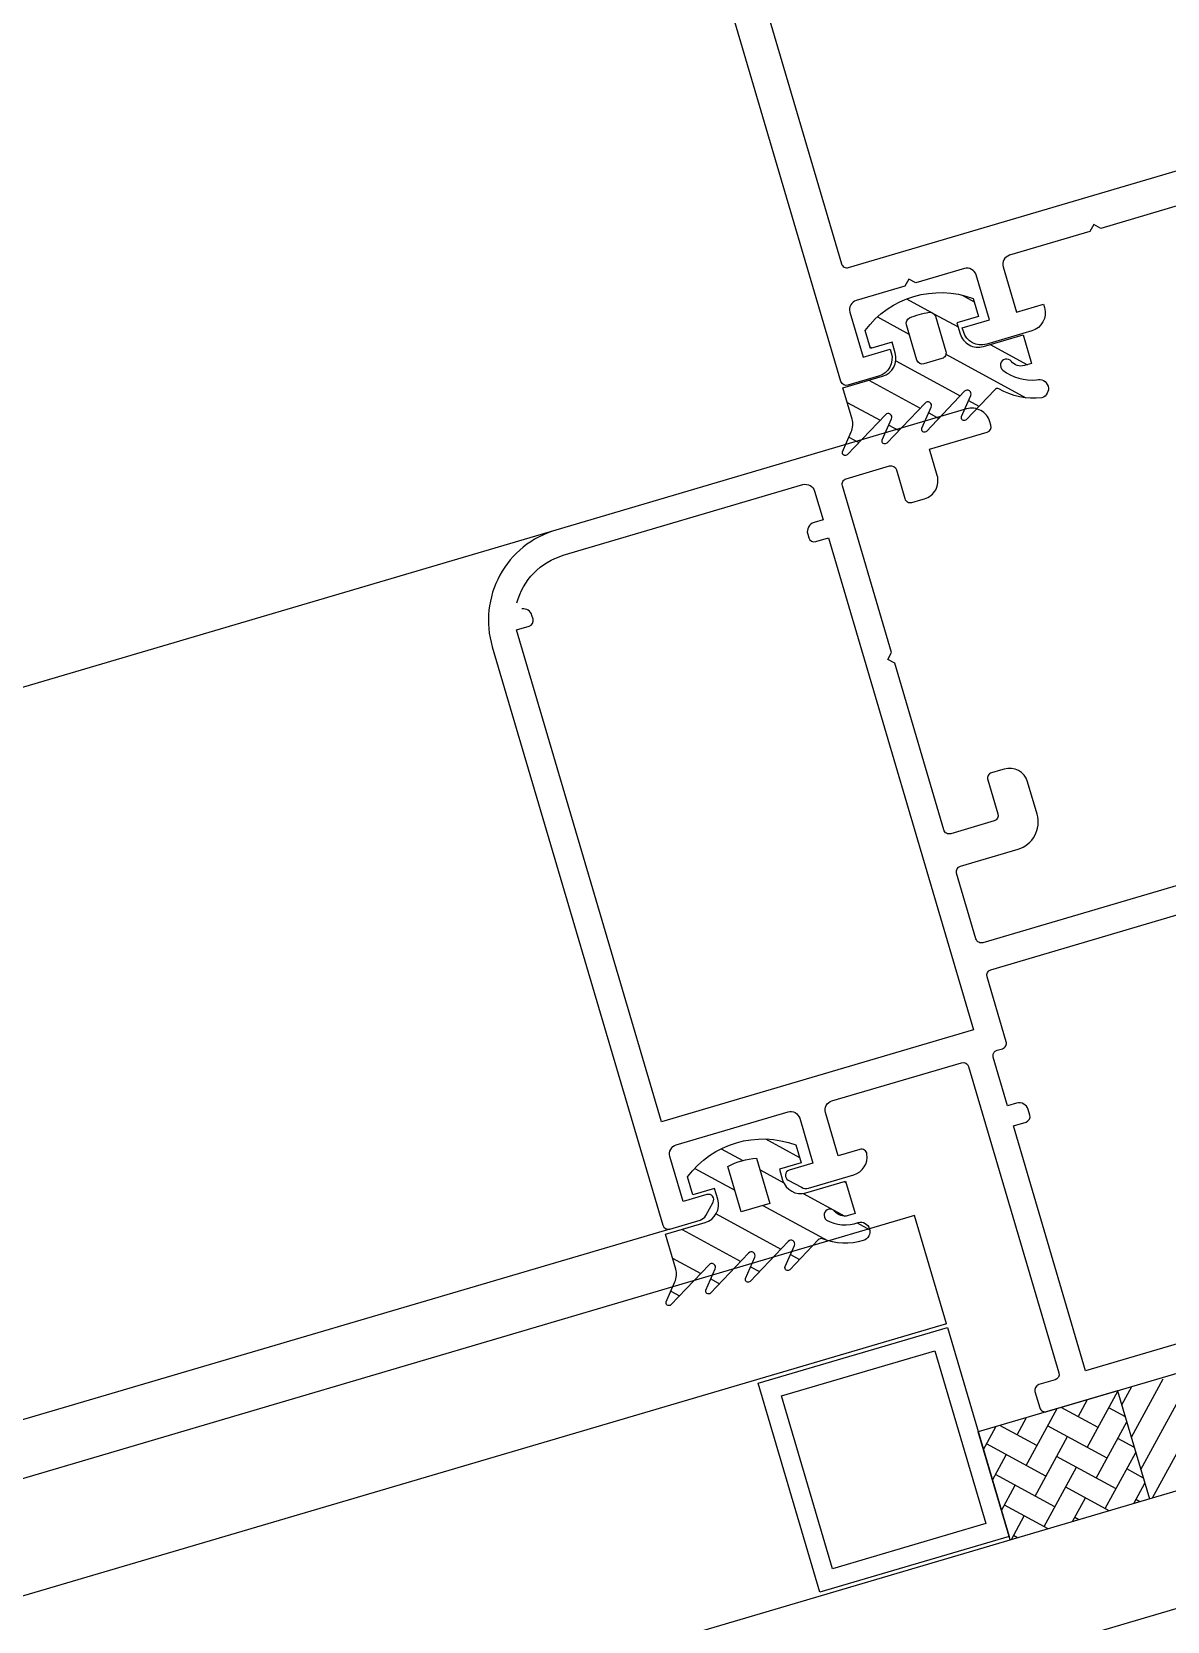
# Model space of a CAD drawing. Header units: millimetres. Extents: x 62878 to 70819, y -67946 to -61850.
# Drawn here: x 64890.34 to 64896.39, y -66944.26 to -66935.8 of the extents above; entities that cross this region are included whole.
import ezdxf

# ---------------------------------------------------------------- set-up
doc = ezdxf.new("R2010")
doc.units = ezdxf.units.MM
doc.layers.add('DOGRAMA', color=171, linetype='Continuous', lineweight=0)
pattern_1 = [(151.4266584183394, (64808.44365039775, -66954.79814295085), (0.07592747398675175, 0.1394151397588941), [])]

msp = doc.modelspace()

# ---------------------------------------------------------------- hatches: boundary and pattern name
at = {"layer": 'DOGRAMA', "lineweight": -2}
h = msp.add_hatch(dxfattribs=at)
h.set_pattern_fill('ANSI31', color=256, scale=0.05, angle=343.5057849383394, style=0)
h.set_pattern_definition(pattern_1)
edge = h.paths.add_edge_path()
edge.add_arc((64894.61301936238, -66937.89100227019), 0.09999999999057088, 336.4266584189655, 376.4266584196107)
edge.add_line((64894.70893761275, -66937.86272349287), (64894.65999327567, -66937.69671012092))
edge.add_line((64894.65999327567, -66937.69671012092), (64894.87101342648, -66937.63449681082))
edge.add_arc((64894.84273464914, -66937.53857856046), 0.09999999999728704, 286.4266584327856, 376.4266584367842)
edge.add_line((64894.93865289949, -66937.51029978311), (64894.92168563313, -66937.45274883293))
edge.add_line((64894.92168563313, -66937.45274883293), (64894.80658373271, -66937.48668336567))
edge.add_line((64894.80658373271, -66937.48668336567), (64894.77830495539, -66937.39076511534))
edge.add_arc((64895.17917481576, -66937.68960178482), 0.4999999999730722, 69.55676077474669, 143.2965560681286, ccw=False)
edge.add_line((64895.35381445757, -66937.22109245142), (64895.38209323488, -66937.3170107018))
edge.add_line((64895.38209323488, -66937.3170107018), (64895.26699133443, -66937.35094523458))
edge.add_line((64895.26699133443, -66937.35094523458), (64895.28395860083, -66937.40849618478))
edge.add_arc((64895.37987685121, -66937.38021740748), 0.1000000000009572, 196.4266584104345, 286.4266584104345)
edge.add_line((64895.40815562851, -66937.47613565785), (64895.61917577929, -66937.41392234775))
edge.add_line((64895.61917577929, -66937.41392234775), (64895.66427336096, -66937.5668879826))
edge.add_line((64895.66427336096, -66937.5668879826), (64895.62640541653, -66937.57805227263))
edge.add_arc((64895.60802421127, -66937.51570540988), 0.06500000000884405, 218.0173229066831, 286.42665842367677, ccw=False)
edge.add_arc((64895.53106207679, -66937.57587230053), 0.03268943071333461, 38.01732288476971, 231.8569375291138)
edge.add_arc((64895.66267194982, -66937.41258367065), 0.2424115900473952, 231.2291917885977, 276.7359641962373)
edge.add_arc((64895.70397940798, -66937.70166508021), 0.05002797726701953, -72.6011829472605, 104.91205335789289, ccw=False)
edge.add_arc((64895.67634814441, -66937.3800704808), 0.3717812401458659, 239.926637495176, 276.57815798480925, ccw=False)
edge.add_arc((64895.48256655653, -66937.72035323101), 0.01999999999388201, 68.04099558772079, 136.4266584981298)
edge.add_line((64895.46807670357, -66937.70656758046), (64895.31640812678, -66937.86598373296))
edge.add_arc((64895.30554073711, -66937.85564449504), 0.0149999999686159, 156.4266583392621, 316.426658318974, ccw=False)
edge.add_line((64895.29179250359, -66937.84964565563), (64895.34103242518, -66937.73679683641))
edge.add_arc((64895.32270144711, -66937.72879838388), 0.01999999999910828, 336.4266584020146, 496.4266584391922)
edge.add_line((64895.30821159417, -66937.71501273332), (64895.10538797602, -66937.92819704305))
edge.add_arc((64895.09452058632, -66937.91785780512), 0.01499999999497279, 156.4266583948356, 316.42665841475707, ccw=False)
edge.add_line((64895.08077235276, -66937.91185896572), (64895.13001227438, -66937.7990101465))
edge.add_arc((64895.11168129633, -66937.79101169397), 0.01999999997328232, 336.4266584152158, 496.42665844066)
edge.add_line((64895.0971914434, -66937.77722604343), (64894.89436782523, -66937.99041035314))
edge.add_arc((64894.88350043551, -66937.98007111522), 0.01500000000551554, 156.426658456896, 316.42665845307033, ccw=False)
edge.add_line((64894.86975220195, -66937.97407227583), (64894.9189921236, -66937.86122345661))
edge.add_arc((64894.90066114552, -66937.85322500407), 0.02000000000577705, 336.4266584103506, 496.4266583946219)
edge.add_line((64894.88617129258, -66937.8394393535), (64894.68334767444, -66938.05262366324))
edge.add_arc((64894.67248028471, -66938.04228442532), 0.0150000000160583, 156.4266584791253, 316.4266584913836, ccw=False)
edge.add_line((64894.65873205113, -66938.03628558593), (64894.70467425274, -66937.93099453284))
edge = h.paths.add_edge_path(flags=16)
edge.add_line((64895.15223770589, -66937.31533664871), (64895.20783549456, -66937.50391773737))
edge.add_arc((64895.17906001947, -66937.51240137058), 0.02999999999167886, -73.57334155645037, 16.4266584529488, ccw=False)
edge.add_line((64895.18754365267, -66937.54117684567), (64895.09162540233, -66937.569455623))
edge.add_arc((64895.08314176912, -66937.54068014788), 0.03000000001261577, 196.4266584411599, 286.4266584411599, ccw=False)
edge.add_line((64895.054366294, -66937.54916378109), (64894.99876850534, -66937.3605826924))
edge.add_arc((64895.02754398042, -66937.35209905922), 0.02999999996949071, 114.1930925770879, 196.4266584074927, ccw=False)
edge.add_arc((64895.17917481571, -66937.68960178486), 0.4000000000128597, 98.66022425015461, 114.1930925862685, ccw=False)
edge.add_arc((64895.12346223081, -66937.3238202819), 0.0299999999809151, 16.426658434150397, 98.66022427212539, ccw=False)
h = msp.add_hatch(dxfattribs=at)
h.set_pattern_fill('ANSI31', color=256, scale=0.05, angle=343.5057849383394, style=0)
h.set_pattern_definition(pattern_1)
edge = h.paths.add_edge_path(flags=16)
edge.add_arc((64894.23455311002, -66942.19451857424), 0.40000000007529, 94.88969939377631, 117.9636174594043, ccw=False)
edge.add_line((64894.20045799029, -66941.79597431964), (64894.27169742201, -66942.03761000182))
edge.add_line((64894.27169742201, -66942.03761000182), (64894.11822822141, -66942.08285604553))
edge.add_line((64894.11822822141, -66942.08285604553), (64894.04698878968, -66941.84122036338))
edge = h.paths.add_edge_path()
edge.add_arc((64894.23455310995, -66942.19451857416), 0.4999999999963002, 69.55676077513039, 143.2965560659531, ccw=False)
edge.add_line((64894.40919275177, -66941.72600924074), (64894.43747152909, -66941.82192749112))
edge.add_line((64894.43747152909, -66941.82192749112), (64894.32236962867, -66941.8558620239))
edge.add_line((64894.32236962867, -66941.8558620239), (64894.33933689505, -66941.91341297411))
edge.add_arc((64894.43525514542, -66941.88513419681), 0.1000000000009572, 196.4266584104345, 286.4266584064359)
edge.add_line((64894.46353392272, -66941.98105244718), (64894.67455407352, -66941.91883913706))
edge.add_line((64894.67455407352, -66941.91883913706), (64894.72545587271, -66942.09149198773))
edge.add_line((64894.72545587271, -66942.09149198773), (64894.6875879283, -66942.10265627778))
edge.add_arc((64894.66920672303, -66942.04030941504), 0.0650000000109016, 218.017322902733, 286.42665842982854, ccw=False)
edge.add_arc((64894.59224458855, -66942.1004763057), 0.03268943071656494, 38.01732291271809, 231.856937559203)
edge.add_arc((64894.67014302313, -66941.95274137746), 0.1992591642491419, 240.5104368929746, 290.7763440529733)
edge.add_arc((64894.75369843031, -66942.18738629215), 0.05002797726514716, -72.6011829472605, 104.9120533498405, ccw=False)
edge.add_arc((64894.67214057429, -66941.92652131087), 0.3233450412336339, 248.0409955319175, 287.3673056863133, ccw=False)
edge.add_arc((64894.54374906828, -66942.24495723615), 0.0199999999723312, 68.04099551787903, 136.42665844066)
edge.add_line((64894.52925921535, -66942.2311715856), (64894.37759063859, -66942.39058773812))
edge.add_arc((64894.36672324888, -66942.38024850018), 0.01500000000500317, 156.4266584059503, 316.42665837448675, ccw=False)
edge.add_line((64894.35297501532, -66942.37424966077), (64894.40221493699, -66942.26140084154))
edge.add_arc((64894.3838839589, -66942.25340238905), 0.02000000000165567, 336.4266585416504, 496.4266584822945)
edge.add_line((64894.36939410593, -66942.23961673849), (64894.16657048779, -66942.45280104822))
edge.add_arc((64894.15570309808, -66942.44246181028), 0.01500000001027455, 156.426658456896, 316.4266583936433, ccw=False)
edge.add_line((64894.14195486451, -66942.43646297089), (64894.19119478614, -66942.32361415167))
edge.add_arc((64894.17286380805, -66942.31561569915), 0.02000000001329495, 336.426658465232, 496.4266584377243)
edge.add_line((64894.15837395509, -66942.30183004857), (64893.95555033698, -66942.5150143583))
edge.add_arc((64893.94468294727, -66942.50467512038), 0.01500000000024417, 156.4266583948356, 316.4266584339137, ccw=False)
edge.add_line((64893.93093471372, -66942.49867628097), (64893.98017463534, -66942.38582746177))
edge.add_arc((64893.96184365729, -66942.37782900923), 0.01999999998577074, 336.4266583853426, 496.4266584104572)
edge.add_line((64893.94735380435, -66942.36404335867), (64893.74453018617, -66942.57722766841))
edge.add_arc((64893.73366279647, -66942.56688843048), 0.01499999999973179, 156.4266583837209, 316.4266583553301, ccw=False)
edge.add_line((64893.71991456292, -66942.56088959107), (64893.7658567645, -66942.455598538))
edge.add_arc((64893.67420187417, -66942.41560627538), 0.09999999995892529, 336.4266584292476, 376.4266584278629)
edge.add_line((64893.77012012449, -66942.38732749806), (64893.7153715699, -66942.20162691025))
edge.add_line((64893.7153715699, -66942.20162691025), (64893.92639172068, -66942.13941360016))
edge.add_arc((64893.89811294333, -66942.0434953498), 0.0999999999993446, 286.4266584367842, 376.4266584367842)
edge.add_line((64893.99403119369, -66942.01521657246), (64893.97706392734, -66941.95766562226))
edge.add_line((64893.97706392734, -66941.95766562226), (64893.86196202691, -66941.99160015503))
edge.add_line((64893.86196202691, -66941.99160015503), (64893.83368324958, -66941.89568190466))
h = msp.add_hatch(dxfattribs=at)
h.set_pattern_fill('ANSI31', color=256, scale=0.03999999999999999, angle=343.5057849383394, style=0)
h.set_pattern_definition([(61.42665841833941, (64578.01594697466, -67022.7332198272), (-0.1115321118071152, 0.0607419791894054), [])])
h.paths.add_polyline_path([(64896.39575302158, -66942.98304326758, 0.4142135623420975), (64896.41435387667, -66942.94888908496), (64897.6636890877, -66942.58055801039, 0.1532309010706403), (64897.92928000195, -66943.12778873525), (64896.55764902171, -66943.5321752509)])
h.paths.add_polyline_path([(64896.12274113284, -66943.03486283674), (64896.36159883896, -66942.96444241249, 0.4142135623575963), (64896.39575302158, -66942.98304326758), (64896.55764902171, -66943.5321752509), (64896.29241379676, -66943.61037233888)])
h = msp.add_hatch(dxfattribs=at)
h.set_pattern_fill('AR-HBONE', color=256, scale=0.03, angle=343.5057849383394, style=0)
h.set_pattern_definition([(151.4266584183394, (64703.85748589421, -66962.37568434842), (-0.04799067648917721, 0.1627786686581293), [0.3599999999999987, -0.1199999999999997]), (61.42665841833941, (64703.75210122167, -66962.31829035233), (-0.04799067648917721, 0.1627786686581293), [0.36, -0.12])])
h.paths.add_polyline_path([(64895.62063035486, -66943.18289596729), (64895.38083472897, -66943.25359291052), (64895.55050739287, -66943.82910241275), (64896.29241379676, -66943.61037233888), (64896.12274113284, -66943.03486283674)])

# ---------------------------------------------------------------- linework, layer by layer
for p, q in [((64893.13168079455, -66938.45370680989), (64851.64276990564, -66950.6855361825)), ((64895.04148940117, -66942.10257390614), (64852.78523250929, -66954.5606334973)), ((64895.21116206503, -66942.67808340836), (64895.04148940117, -66942.10257390614)), ((64893.73849128951, -66942.17395962699), (64852.70039617737, -66954.27287874623)), ((64895.21116206503, -66942.67808340836), (64852.95490517321, -66955.1361429995)), ((64896.12274113282, -66943.03486283669), (64895.38083472897, -66943.25359291052)), ((64896.12274113282, -66943.03486283669), (64896.29241379676, -66943.61037233888)), ((64896.12274113282, -66943.03486283669), (64896.29241379676, -66943.61037233888)), ((64897.92928000195, -66943.12778873523), (64853.29425050104, -66956.2871620039)), ((64895.55050739287, -66943.82910241275), (64895.38083472897, -66943.25359291052)), ((64898.00303441549, -66943.73157701478), (64853.46392316496, -66956.86267150611))]:
    msp.add_line(p, q, dxfattribs=at)
at = {"layer": 'DOGRAMA', "lineweight": -2, "ltscale": 0.5}
msp.add_lwpolyline([(64896.97115462953, -66928.49131047814), (64896.8721789089, -66928.15559660186), (64896.34336577305, -66926.36192531999, 0.4142135623730953), (64896.30610666474, -66926.34163347809), (64891.91305079796, -66927.63680147928, 0.4142135623730951), (64891.89275895601, -66927.67406058758), (64892.42157209186, -66929.46773186944), (64892.52054781249, -66929.80344574573), (64894.65276762227, -66937.03568182337, 0.4142135623730951), (64894.6900267306, -66937.05597366526), (64899.08308259742, -66935.76080566409, 0.4142135623722071), (64899.10337443931, -66935.72354655579)], format="xyb", close=True, dxfattribs=at)
for points in [[(64896.45786521135, -66936.72243640193), (64896.03281214484, -66936.84775125046), (64895.99555303653, -66936.82745940854), (64895.97526119465, -66936.86471851685), (64895.54664183288, -66936.99108478645, 0.4142135623730951), (64895.5128220963, -66937.05318330029), (64895.58351903963, -66937.29297892621), (64895.72739641517, -66937.25056076024), (64895.73305217062, -66937.26974441033, -0.4142135623729619), (64895.6654126976, -66937.39394143799), (64895.42561707165, -66937.46463838128, -0.4142135623728953), (64895.301420044, -66937.39699890825), (64895.29576428852, -66937.37781525818), (64895.43964166407, -66937.3353970922), (64895.3689447208, -66937.09560146627, 0.4142135623730951), (64895.30684620696, -66937.06178172976), (64895.04786693095, -66937.13813442852), (64895.01060782265, -66937.1178425866), (64894.99031598072, -66937.15510169491), (64894.73133670474, -66937.23145439367, 0.4142135623730951), (64894.69751696822, -66937.29355290749), (64894.76821391151, -66937.53334853343), (64894.91209128708, -66937.49093036744), (64894.91774704253, -66937.51011401752, -0.4142135623728953), (64894.85010756947, -66937.63431104519), (64894.68704654385, -66937.68238496663, -0.4142135623729288), (64894.64978743558, -66937.66209312473), (64891.66920430621, -66927.5523095361, -0.4142135623729288)], [(64897.1513840332, -66940.1356360216), (64895.40567187652, -66940.6503097688, -0.4142135623730951), (64895.3684127682, -66940.6300179269), (64895.26519523096, -66940.27991631305, -0.4142135623730951), (64895.28548707291, -66940.24265720474), (64895.59242547407, -66940.15216511732, 0.4142135623730951), (64895.69388468361, -66939.96586957578), (64895.64298288448, -66939.79321672513, 0.4142135623730951), (64895.5187858568, -66939.72557725209), (64895.49960220673, -66939.73123300755), (64895.45164308153, -66939.7453723962, 0.4142135623730951), (64895.43135123961, -66939.78263150451), (64895.48508091651, -66939.96487618022, -0.4142135623730951), (64895.46478907461, -66940.00213528851), (64895.23458527373, -66940.07000435407, -0.4142135623730951), (64895.19732616543, -66940.04971251216), (64894.93574747521, -66939.16246869628), (64894.89848836693, -66939.14217685435), (64894.91878020883, -66939.10491774604), (64894.65720151863, -66938.21767393018, -0.4142135623730951), (64894.67749336056, -66938.18041482187), (64894.90769716142, -66938.11254575629, -0.4142135623730951), (64894.94495626975, -66938.13283759821), (64894.99020231347, -66938.28630679881, 0.4142135623730951), (64895.02746142176, -66938.30659864073), (64895.07542054695, -66938.29245925206), (64895.09460419702, -66938.28680349661, 0.4142135623730951), (64895.16224367006, -66938.1626064689), (64895.12123944295, -66938.02352500586), (64895.42817784413, -66937.93303291844, 0.4142135623730951), (64895.44846968605, -66937.89577381015), (64895.4428139306, -66937.87659016007, 0.4142135623730951), (64895.31861690287, -66937.80895068705), (64893.13168079455, -66938.45370680989, 0.4142135623730951), (64892.7934834293, -66939.0746919483), (64893.7012321812, -66942.15366778507, 0.4142135623730951), (64893.73849128951, -66942.17395962699), (64893.90087129553, -66942.12608648486, 0.1991096956269791), (64893.93063555617, -66942.1020379134), (64893.96923740345, -66942.0311586697, 0.6680969080520953), (64893.93640075968, -66941.9905050939), (64893.81006683215, -66942.02775107151), (64893.73936988884, -66941.78795544559, -0.4142135623730951), (64893.77318962538, -66941.72585693173), (64894.36788277764, -66941.55052851235, -0.4142135623730951), (64894.4299812915, -66941.58434824889), (64894.50067823478, -66941.82414387482), (64894.3743347154, -66941.8613926803, 0.6680969080520438), (64894.368804059, -66941.91335776701), (64894.43968330272, -66941.95195961429, 0.1989616347782854), (64894.47774283691, -66941.95601226232), (64894.71754805462, -66941.88531249114, 0.3728392455561729), (64894.78824159993, -66941.77510868624, 0.4568501953068724), (64894.75006568572, -66941.75061905377), (64894.6349637853, -66941.78455358655), (64894.56709471973, -66941.55434978567, -0.4142135623730951), (64894.60091445626, -66941.49225127183), (64895.29152585887, -66941.28864407515, -0.4142135623730951), (64895.32878496721, -66941.30893591706), (64895.8095241816, -66942.93954617331, -0.4142135623730951), (64895.78923233968, -66942.9768052816), (64895.70290591434, -66943.0022561812, 0.4142135623730951), (64895.68261407244, -66943.03951528949), (64895.70806497202, -66943.12584171483, 0.4142135623730951), (64895.74532408032, -66943.14613355676), (64897.73083186292, -66942.56076286627, 0.4142135623730951)], [(64892.92504611063, -66938.84123224765, -0.2621398995659221), (64893.17127108278, -66938.5879923604), (64894.44698381263, -66938.21188462205, -0.4142135623730951), (64894.5090823265, -66938.2457043586), (64894.5543283702, -66938.39917355917), (64894.50636924504, -66938.41331294784, 0.4142135623730951), (64894.47254950848, -66938.47541146167), (64894.47820526396, -66938.49459511174, 0.4142135623730951), (64894.51546437225, -66938.51488695365), (64894.58260714754, -66938.49509180953), (64895.3546177683, -66941.11366004455), (64893.69523203697, -66941.60288289217), (64892.9232214162, -66938.98431465714), (64892.99036419144, -66938.96451951301, 0.4142135623730951), (64893.01065603334, -66938.9272604047), (64893.00500027788, -66938.90807675464, 0.3618128521052944), (64892.95182361812, -66938.87248911512)]]:
    msp.add_lwpolyline(points, format="xyb", dxfattribs=at)
at = {"layer": 'DOGRAMA', "lineweight": -2}
for points in [[(64894.70467425274, -66937.93099453284, 0.176326980708443), (64894.70893761275, -66937.86272349287), (64894.65999327567, -66937.69671012092), (64894.87101342648, -66937.63449681082, 0.4142135623726288), (64894.93865289949, -66937.51029978311), (64894.92168563313, -66937.45274883293), (64894.80658373271, -66937.48668336567), (64894.77830495539, -66937.39076511534, -0.3333333333332321), (64895.35381445757, -66937.22109245142), (64895.38209323488, -66937.3170107018), (64895.26699133443, -66937.35094523458), (64895.28395860083, -66937.40849618478, 0.4142135623730951), (64895.40815562851, -66937.47613565785), (64895.61917577929, -66937.41392234775), (64895.66427336096, -66937.5668879826), (64895.62640541653, -66937.57805227263, -0.3076847592325163), (64895.55681561373, -66937.5557388901, 1.128701775594264), (64895.51087219695, -66937.60158159133, 0.2012120834862478), (64895.69110540418, -66937.65332194693, -0.9785310008383128), (64895.71893882832, -66937.74940410256, -0.1612998685773607), (64895.49004541833, -66937.70180419799, 0.3075716929248266), (64895.46807670357, -66937.70656758046), (64895.31640812678, -66937.86598373296, -0.8390996311771568), (64895.29179250359, -66937.84964565563), (64895.34103242518, -66937.73679683641, 0.8390996311749109), (64895.30821159417, -66937.71501273332), (64895.10538797602, -66937.92819704305, -0.8390996311813727), (64895.08077235276, -66937.91185896572), (64895.13001227438, -66937.7990101465, 0.8390996311751685), (64895.0971914434, -66937.77722604343), (64894.89436782523, -66937.99041035314, -0.8390996311750223), (64894.86975220195, -66937.97407227583), (64894.9189921236, -66937.86122345661, 0.8390996311790603), (64894.88617129258, -66937.8394393535), (64894.68334767444, -66938.05262366324, -0.8390996311813727), (64894.65873205113, -66938.03628558593)], [(64895.15223770589, -66937.31533664871), (64895.20783549456, -66937.50391773737, -0.414213562374205), (64895.18754365267, -66937.54117684567), (64895.09162540233, -66937.569455623, -0.4142135623730951), (64895.054366294, -66937.54916378109), (64894.99876850534, -66937.3605826924, -0.3750467088372598), (64895.01524958839, -66937.32473397338, -0.0678788880673013), (64895.11894499419, -66937.29416232223, -0.3750467088370437)], [(64893.83368324958, -66941.89568190466, -0.3333333333332296), (64894.40919275177, -66941.72600924074), (64894.43747152909, -66941.82192749112), (64894.32236962867, -66941.8558620239), (64894.33933689505, -66941.91341297411, 0.4142135623730951), (64894.46353392272, -66941.98105244718), (64894.67455407352, -66941.91883913706), (64894.72545587271, -66942.09149198773), (64894.6875879283, -66942.10265627778, -0.3076847592325949), (64894.61799812549, -66942.08034289526, 1.128701775595035), (64894.57205470874, -66942.1261855965, 0.2229122392588673), (64894.74082442652, -66942.13904315887, -0.9785310008372164), (64894.76865785064, -66942.2351253145, -0.1732976222504512), (64894.5512279301, -66942.22640820316, 0.3075716929246892), (64894.52925921535, -66942.2311715856), (64894.37759063859, -66942.39058773812, -0.8390996311771624), (64894.35297501532, -66942.37424966077), (64894.40221493699, -66942.26140084154, 0.8390996311772869), (64894.36939410593, -66942.23961673849), (64894.16657048779, -66942.45280104822, -0.8390996311771624), (64894.14195486451, -66942.43646297089), (64894.19119478614, -66942.32361415167, 0.839099631177325), (64894.15837395509, -66942.30183004857), (64893.95555033698, -66942.5150143583, -0.8390996311769768), (64893.93093471372, -66942.49867628097), (64893.98017463534, -66942.38582746177, 0.8390996311770358), (64893.94735380435, -66942.36404335867), (64893.74453018617, -66942.57722766841, -0.8390996311781366), (64893.71991456292, -66942.56088959107), (64893.7658567645, -66942.455598538, 0.1763269807084491), (64893.77012012449, -66942.38732749806), (64893.7153715699, -66942.20162691025), (64893.92639172068, -66942.13941360016, 0.4142135623728453), (64893.99403119369, -66942.01521657246), (64893.97706392734, -66941.95766562226), (64893.86196202691, -66941.99160015503)], [(64894.04698878968, -66941.84122036338, -0.1010205144335734), (64894.20045799029, -66941.79597431964), (64894.27169742201, -66942.03761000182), (64894.11822822141, -66942.08285604553)], [(64894.04698878968, -66941.84122036338, -0.1010205144335734), (64894.20045799029, -66941.79597431964), (64894.27169742201, -66942.03761000182), (64894.11822822141, -66942.08285604553)]]:
    msp.add_lwpolyline(points, format="xyb", close=True, dxfattribs=at)
at = {"layer": 'DOGRAMA', "linetype": 'ByBlock', "lineweight": -2}
msp.add_lwpolyline([(64897.19923062008, -66942.56110725502), (64895.95229336531, -66942.92873136015), (64895.56770199379, -66941.62424315518), (64895.63484476903, -66941.60444801106, 0.4142135623730951), (64895.65513661094, -66941.56718890274), (64895.64665297775, -66941.53841342764, 0.4142135623730951), (64895.58455446391, -66941.5045936911), (64895.53659533874, -66941.51873307976), (64895.46024263998, -66941.25975380377, -0.4142135623730951), (64895.48053448188, -66941.22249469547), (64895.509309957, -66941.21401106227, 0.4142135623730951), (64895.5296017989, -66941.17675195399), (64895.42779820057, -66940.83144625266, -0.4142135623730951), (64895.44809004249, -66940.79418714435), (64896.66625182212, -66940.4350466724, -0.4142135623730951)], format="xyb", dxfattribs=at)
at = {"layer": 'DOGRAMA', "lineweight": -2}
for points in [[(64895.54485163741, -66943.80991876266), (64894.53771000855, -66944.1068459245), (64894.20967619165, -66942.99419422026), (64895.21681782054, -66942.69726705841)], [(64895.4206546097, -66943.74227928963), (64894.60534948159, -66943.98264889684), (64894.33387321936, -66943.0618336933), (64895.14917834741, -66942.8214640861)]]:
    msp.add_lwpolyline(points, close=True, dxfattribs=at)

doc.saveas('drawing.dxf')
